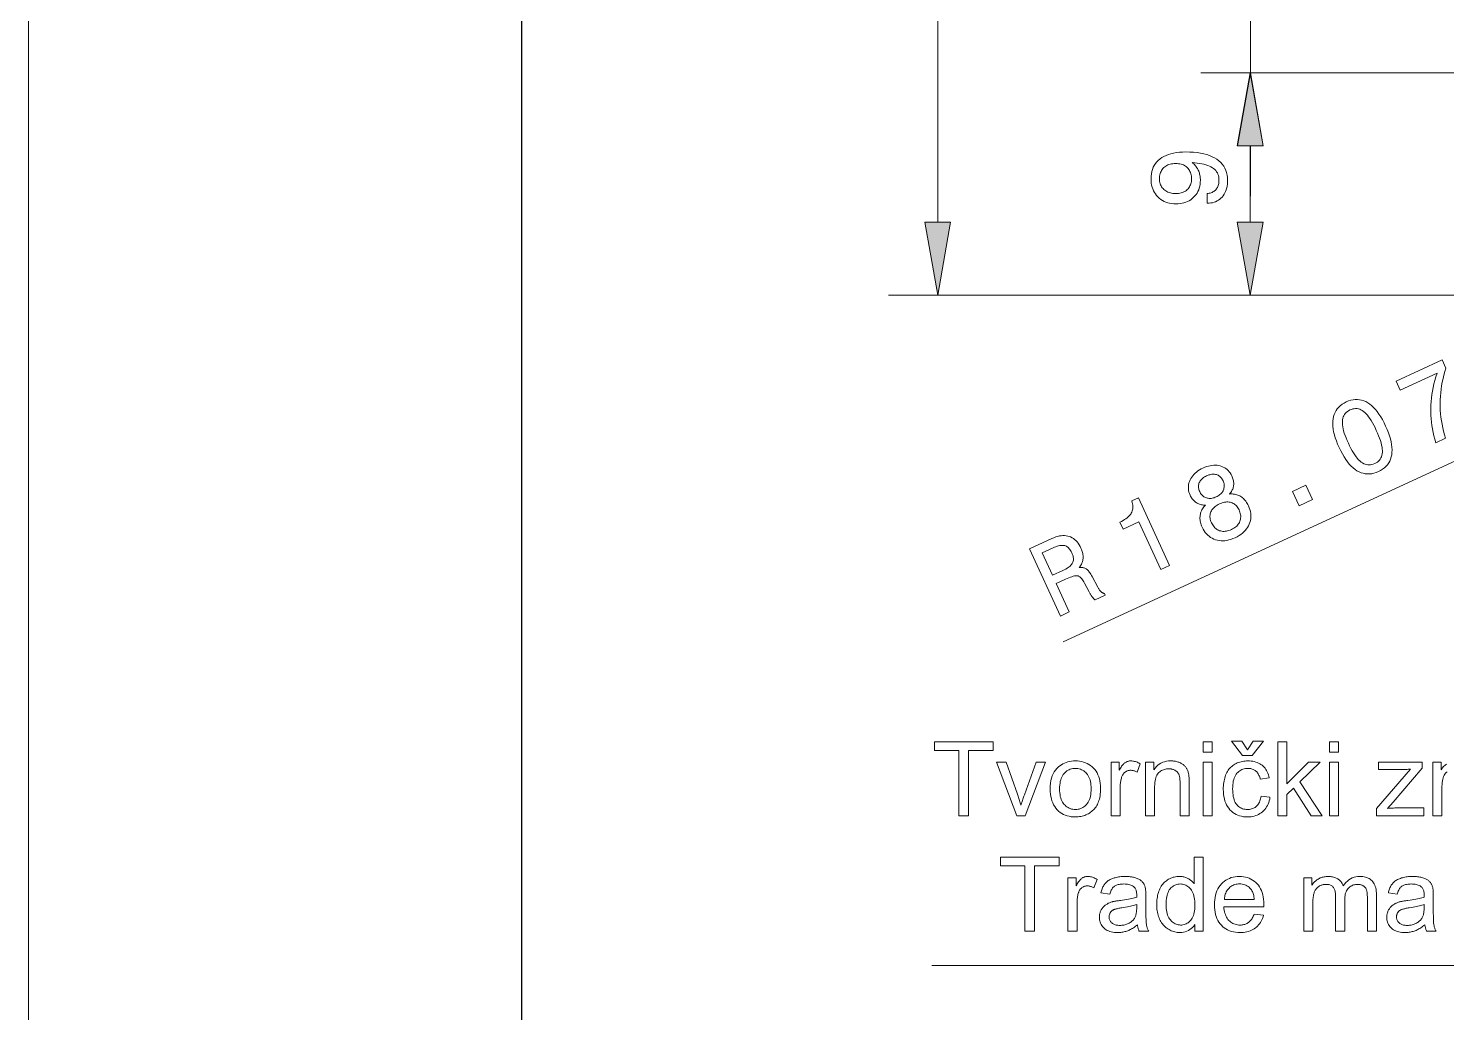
# Model space of a CAD drawing. Extents: x 0 to 297, y 0 to 420.
# Drawn here: x 0 to 57.5, y 151.8 to 191.7 of the extents above; entities that cross this region are included whole.
import ezdxf

# ---------------------------------------------------------------- set-up
doc = ezdxf.new("R2010")
doc.units = 0

msp = doc.modelspace()

# ---------------------------------------------------------------- linework, layer by layer
at = {"color": 7, "lineweight": 13}
for p, q in [((0, 0), (0, 420)), ((36.852, 183.839), (36.852, 378.43)), ((73.807, 189.885), (47.515, 189.885)), ((73.807, 189.885), (47.526, 189.885)), ((72.788, 181.072), (41.936, 166.833)), ((76.207, 180.885), (34.852, 180.885)), ((76.207, 180.885), (47.515, 180.885))]:
    msp.add_line(p, q, dxfattribs=at)
at = {"color": 7, "lineweight": 30}
msp.add_line((20, 5), (20, 415), dxfattribs=at)
at = {"color": 7, "lineweight": 13, "ltscale": 0.225}
msp.add_line((49.526, 189.885), (49.526, 198.885), dxfattribs=at)
at = {"color": 7, "lineweight": 13, "ltscale": 0.077279}
msp.add_line((49.515, 183.839), (49.515, 186.93), dxfattribs=at)
at = {"color": 7, "lineweight": 13, "ltscale": 0.051139}
msp.add_line((49.526, 184.885), (49.526, 186.93), dxfattribs=at)
at = {"color": 7, "lineweight": 13}
for points in [[(50.036, 186.93), (49.515, 189.885), (48.994, 186.93)], [(50.047, 186.93), (49.526, 189.885), (49.005, 186.93)], [(47.773, 184.604), (47.773, 185.001), (47.817, 185.004), (47.859, 185.01), (47.899, 185.019), (47.937, 185.03), (47.974, 185.044), (48.008, 185.061), (48.04, 185.08), (48.07, 185.102), (48.099, 185.126), (48.125, 185.154), (48.149, 185.183), (48.17, 185.215), (48.189, 185.248), (48.206, 185.284), (48.22, 185.322), (48.231, 185.361), (48.24, 185.403), (48.246, 185.447), (48.25, 185.493), (48.251, 185.54), (48.249, 185.605), (48.241, 185.666), (48.227, 185.724), (48.208, 185.779), (48.184, 185.831), (48.155, 185.88), (48.12, 185.926), (48.079, 185.968), (48.034, 186.008), (47.983, 186.044), (47.926, 186.078), (47.864, 186.109), (47.796, 186.136), (47.723, 186.161), (47.643, 186.183), (47.559, 186.202), (47.468, 186.218), (47.372, 186.231), (47.271, 186.242), (47.164, 186.249), (47.196, 186.223), (47.226, 186.196), (47.255, 186.168), (47.282, 186.139), (47.308, 186.109), (47.332, 186.077), (47.355, 186.045), (47.375, 186.011), (47.395, 185.977), (47.412, 185.941), (47.428, 185.904), (47.443, 185.867), (47.455, 185.828), (47.466, 185.789), (47.476, 185.749), (47.483, 185.708), (47.489, 185.667), (47.493, 185.624), (47.496, 185.581), (47.497, 185.536), (47.494, 185.453), (47.486, 185.372), (47.472, 185.295), (47.453, 185.221), (47.428, 185.15), (47.398, 185.083), (47.363, 185.019), (47.322, 184.957), (47.276, 184.9), (47.224, 184.845), (47.167, 184.794), (47.107, 184.749), (47.044, 184.709), (46.977, 184.675), (46.907, 184.646), (46.833, 184.622), (46.756, 184.603), (46.676, 184.59), (46.591, 184.582), (46.504, 184.579), (46.416, 184.582), (46.331, 184.59), (46.25, 184.604), (46.172, 184.624), (46.097, 184.65), (46.026, 184.68), (45.958, 184.717), (45.894, 184.759), (45.833, 184.807), (45.775, 184.861), (45.722, 184.919), (45.675, 184.98), (45.633, 185.045), (45.597, 185.114), (45.566, 185.186), (45.541, 185.261), (45.521, 185.34), (45.507, 185.422), (45.499, 185.508), (45.496, 185.597), (45.5, 185.7), (45.511, 185.798), (45.529, 185.89), (45.554, 185.978), (45.587, 186.061), (45.627, 186.139), (45.675, 186.212), (45.729, 186.28), (45.791, 186.343), (45.861, 186.402), (45.937, 186.455), (46.019, 186.502), (46.109, 186.544), (46.204, 186.58), (46.306, 186.611), (46.414, 186.636), (46.529, 186.656), (46.651, 186.67), (46.778, 186.678), (46.913, 186.681), (47.071, 186.678), (47.222, 186.669), (47.366, 186.654), (47.502, 186.633), (47.631, 186.607), (47.752, 186.574), (47.866, 186.535), (47.973, 186.491), (48.071, 186.44), (48.163, 186.384), (48.246, 186.322), (48.321, 186.255), (48.386, 186.183), (48.444, 186.105), (48.492, 186.023), (48.531, 185.936), (48.562, 185.844), (48.584, 185.746), (48.597, 185.644), (48.601, 185.536), (48.599, 185.453), (48.592, 185.373), (48.581, 185.296), (48.565, 185.223), (48.545, 185.154), (48.52, 185.087), (48.491, 185.025), (48.457, 184.966), (48.419, 184.91), (48.376, 184.857), (48.329, 184.809), (48.279, 184.766), (48.227, 184.728), (48.171, 184.696), (48.112, 184.668), (48.05, 184.645), (47.986, 184.627), (47.918, 184.615), (47.847, 184.607)], [(46.499, 184.997), (46.556, 184.998), (46.611, 185.003), (46.663, 185.011), (46.713, 185.022), (46.761, 185.037), (46.806, 185.055), (46.849, 185.076), (46.89, 185.1), (46.928, 185.127), (46.964, 185.158), (46.997, 185.191), (47.027, 185.227), (47.053, 185.264), (47.076, 185.304), (47.095, 185.345), (47.11, 185.389), (47.123, 185.435), (47.131, 185.483), (47.137, 185.533), (47.138, 185.585), (47.137, 185.643), (47.131, 185.698), (47.123, 185.75), (47.111, 185.8), (47.095, 185.848), (47.076, 185.893), (47.054, 185.935), (47.028, 185.975), (46.999, 186.013), (46.966, 186.048), (46.931, 186.079), (46.893, 186.108), (46.852, 186.133), (46.809, 186.155), (46.763, 186.173), (46.714, 186.188), (46.663, 186.2), (46.61, 186.208), (46.554, 186.213), (46.495, 186.215), (46.436, 186.213), (46.38, 186.208), (46.325, 186.2), (46.274, 186.188), (46.225, 186.173), (46.178, 186.155), (46.134, 186.133), (46.092, 186.108), (46.052, 186.079), (46.016, 186.048), (45.982, 186.013), (45.951, 185.976), (45.925, 185.937), (45.902, 185.895), (45.882, 185.851), (45.866, 185.805), (45.854, 185.757), (45.845, 185.706), (45.839, 185.653), (45.837, 185.597), (45.839, 185.544), (45.845, 185.494), (45.854, 185.445), (45.867, 185.398), (45.883, 185.354), (45.903, 185.311), (45.927, 185.271), (45.954, 185.232), (45.985, 185.196), (46.02, 185.162), (46.057, 185.131), (46.097, 185.102), (46.14, 185.078), (46.184, 185.056), (46.231, 185.038), (46.28, 185.023), (46.331, 185.011), (46.385, 185.003), (46.441, 184.998)], [(36.331, 183.839), (36.852, 180.885), (37.372, 183.839)], [(48.994, 183.839), (49.515, 180.885), (50.036, 183.839)], [(57.035, 174.903), (56.995, 175.043), (56.959, 175.182), (56.927, 175.321), (56.9, 175.46), (56.877, 175.599), (56.859, 175.738), (56.846, 175.877), (56.837, 176.015), (56.832, 176.154), (56.832, 176.292), (56.837, 176.431), (56.846, 176.571), (56.86, 176.711), (56.879, 176.853), (56.902, 176.996), (56.93, 177.139), (56.962, 177.284), (57, 177.429), (57.041, 177.576), (57.088, 177.723), (55.599, 177.036), (55.433, 177.394), (57.3, 178.255), (57.45, 177.93), (57.406, 177.786), (57.366, 177.642), (57.331, 177.499), (57.301, 177.356), (57.275, 177.213), (57.253, 177.07), (57.236, 176.927), (57.224, 176.785), (57.216, 176.643), (57.213, 176.501), (57.214, 176.36), (57.22, 176.218), (57.23, 176.077), (57.245, 175.935), (57.265, 175.794), (57.289, 175.652), (57.318, 175.511), (57.351, 175.369), (57.389, 175.228), (57.432, 175.086)], [(53.118, 174.707), (53.059, 174.843), (53.007, 174.975), (52.963, 175.102), (52.926, 175.225), (52.898, 175.343), (52.877, 175.457), (52.865, 175.567), (52.86, 175.673), (52.863, 175.774), (52.874, 175.87), (52.893, 175.962), (52.92, 176.049), (52.954, 176.13), (52.996, 176.206), (53.046, 176.278), (53.103, 176.343), (53.168, 176.404), (53.241, 176.46), (53.322, 176.51), (53.41, 176.555), (53.503, 176.594), (53.594, 176.623), (53.684, 176.642), (53.772, 176.653), (53.86, 176.654), (53.946, 176.646), (54.031, 176.629), (54.115, 176.603), (54.198, 176.567), (54.279, 176.522), (54.359, 176.468), (54.437, 176.405), (54.514, 176.333), (54.589, 176.252), (54.662, 176.162), (54.734, 176.063), (54.804, 175.955), (54.872, 175.838), (54.939, 175.712), (55.004, 175.577), (55.064, 175.441), (55.116, 175.308), (55.161, 175.181), (55.197, 175.058), (55.226, 174.94), (55.247, 174.826), (55.26, 174.717), (55.264, 174.612), (55.261, 174.512), (55.251, 174.416), (55.232, 174.326), (55.205, 174.24), (55.171, 174.159), (55.129, 174.084), (55.079, 174.013), (55.021, 173.948), (54.955, 173.887), (54.882, 173.832), (54.801, 173.781), (54.711, 173.736), (54.62, 173.698), (54.529, 173.669), (54.44, 173.649), (54.351, 173.639), (54.264, 173.638), (54.178, 173.646), (54.093, 173.663), (54.009, 173.689), (53.926, 173.725), (53.844, 173.769), (53.763, 173.823), (53.685, 173.886), (53.608, 173.957), (53.533, 174.038), (53.459, 174.127), (53.388, 174.225), (53.318, 174.332), (53.25, 174.448), (53.183, 174.573)], [(53.494, 174.88), (53.546, 174.771), (53.597, 174.67), (53.649, 174.575), (53.701, 174.488), (53.753, 174.409), (53.805, 174.336), (53.857, 174.271), (53.908, 174.213), (53.96, 174.163), (54.012, 174.12), (54.064, 174.084), (54.117, 174.054), (54.17, 174.031), (54.224, 174.015), (54.279, 174.005), (54.334, 174.002), (54.39, 174.006), (54.447, 174.016), (54.505, 174.034), (54.563, 174.057), (54.619, 174.086), (54.67, 174.119), (54.715, 174.156), (54.754, 174.196), (54.788, 174.239), (54.816, 174.287), (54.839, 174.338), (54.856, 174.393), (54.868, 174.452), (54.874, 174.514), (54.874, 174.581), (54.869, 174.652), (54.858, 174.729), (54.842, 174.81), (54.82, 174.897), (54.792, 174.988), (54.759, 175.084), (54.721, 175.186), (54.677, 175.292), (54.627, 175.403), (54.574, 175.514), (54.522, 175.616), (54.47, 175.712), (54.418, 175.8), (54.366, 175.88), (54.314, 175.953), (54.263, 176.018), (54.211, 176.076), (54.16, 176.127), (54.109, 176.17), (54.058, 176.206), (54.006, 176.235), (53.953, 176.258), (53.899, 176.274), (53.845, 176.283), (53.79, 176.286), (53.734, 176.282), (53.677, 176.271), (53.619, 176.254), (53.56, 176.23), (53.505, 176.201), (53.454, 176.168), (53.409, 176.132), (53.37, 176.091), (53.336, 176.047), (53.308, 175.999), (53.285, 175.948), (53.268, 175.892), (53.256, 175.833), (53.25, 175.77), (53.25, 175.702), (53.254, 175.63), (53.265, 175.553), (53.281, 175.472), (53.302, 175.385), (53.33, 175.294), (53.362, 175.197), (53.401, 175.096), (53.444, 174.991)], [(47.705, 172.376), (47.662, 172.377), (47.62, 172.379), (47.58, 172.384), (47.54, 172.391), (47.502, 172.4), (47.466, 172.411), (47.43, 172.424), (47.396, 172.439), (47.363, 172.456), (47.331, 172.475), (47.301, 172.496), (47.272, 172.519), (47.244, 172.545), (47.217, 172.572), (47.191, 172.602), (47.167, 172.634), (47.143, 172.667), (47.121, 172.703), (47.1, 172.742), (47.081, 172.782), (47.055, 172.844), (47.035, 172.906), (47.02, 172.968), (47.012, 173.03), (47.009, 173.092), (47.012, 173.153), (47.02, 173.215), (47.035, 173.276), (47.055, 173.337), (47.081, 173.397), (47.112, 173.457), (47.148, 173.514), (47.189, 173.568), (47.234, 173.619), (47.284, 173.668), (47.338, 173.715), (47.397, 173.759), (47.461, 173.8), (47.529, 173.839), (47.603, 173.875), (47.678, 173.907), (47.752, 173.934), (47.825, 173.956), (47.897, 173.973), (47.967, 173.984), (48.037, 173.99), (48.106, 173.991), (48.173, 173.987), (48.239, 173.977), (48.304, 173.962), (48.367, 173.942), (48.426, 173.918), (48.482, 173.889), (48.534, 173.856), (48.582, 173.818), (48.627, 173.776), (48.668, 173.729), (48.706, 173.678), (48.74, 173.622), (48.771, 173.562), (48.789, 173.521), (48.805, 173.48), (48.818, 173.439), (48.829, 173.399), (48.837, 173.36), (48.844, 173.321), (48.847, 173.283), (48.849, 173.245), (48.848, 173.208), (48.845, 173.171), (48.839, 173.135), (48.831, 173.099), (48.82, 173.063), (48.807, 173.028), (48.791, 172.993), (48.773, 172.959), (48.753, 172.925), (48.73, 172.891), (48.705, 172.857), (48.677, 172.824), (48.729, 172.827), (48.779, 172.826), (48.829, 172.823), (48.876, 172.817), (48.923, 172.808), (48.968, 172.797), (49.011, 172.782), (49.054, 172.765), (49.095, 172.745), (49.134, 172.722), (49.172, 172.696), (49.209, 172.668), (49.244, 172.637), (49.277, 172.604), (49.309, 172.568), (49.339, 172.529), (49.368, 172.487), (49.395, 172.443), (49.421, 172.397), (49.445, 172.348), (49.478, 172.27), (49.504, 172.192), (49.524, 172.116), (49.538, 172.04), (49.544, 171.966), (49.545, 171.892), (49.538, 171.819), (49.526, 171.747), (49.506, 171.675), (49.48, 171.605), (49.448, 171.536), (49.411, 171.47), (49.367, 171.408), (49.318, 171.348), (49.263, 171.292), (49.203, 171.239), (49.137, 171.188), (49.065, 171.141), (48.987, 171.097), (48.904, 171.055), (48.818, 171.019), (48.734, 170.988), (48.652, 170.964), (48.571, 170.947), (48.491, 170.935), (48.412, 170.93), (48.335, 170.932), (48.26, 170.939), (48.185, 170.953), (48.113, 170.973), (48.042, 171), (47.976, 171.031), (47.913, 171.068), (47.853, 171.111), (47.797, 171.159), (47.745, 171.213), (47.696, 171.272), (47.651, 171.337), (47.609, 171.407), (47.571, 171.483), (47.549, 171.533), (47.53, 171.583), (47.515, 171.632), (47.502, 171.681), (47.492, 171.729), (47.485, 171.777), (47.481, 171.824), (47.481, 171.87), (47.483, 171.917), (47.488, 171.962), (47.496, 172.007), (47.507, 172.051), (47.522, 172.095), (47.539, 172.137), (47.559, 172.179), (47.582, 172.22), (47.608, 172.26), (47.637, 172.299), (47.67, 172.338)], [(47.468, 172.924), (47.487, 172.886), (47.508, 172.851), (47.531, 172.819), (47.555, 172.789), (47.582, 172.762), (47.61, 172.738), (47.64, 172.717), (47.672, 172.698), (47.706, 172.682), (47.742, 172.669), (47.779, 172.659), (47.817, 172.652), (47.855, 172.648), (47.894, 172.647), (47.934, 172.65), (47.974, 172.655), (48.015, 172.664), (48.056, 172.676), (48.098, 172.691), (48.141, 172.709), (48.182, 172.73), (48.221, 172.752), (48.258, 172.776), (48.291, 172.802), (48.321, 172.829), (48.349, 172.857), (48.374, 172.887), (48.396, 172.919), (48.415, 172.952), (48.431, 172.987), (48.445, 173.023), (48.454, 173.059), (48.461, 173.096), (48.464, 173.133), (48.465, 173.17), (48.461, 173.207), (48.455, 173.245), (48.445, 173.283), (48.432, 173.322), (48.416, 173.361), (48.397, 173.398), (48.376, 173.433), (48.354, 173.465), (48.329, 173.494), (48.304, 173.521), (48.276, 173.544), (48.246, 173.565), (48.215, 173.583), (48.182, 173.598), (48.147, 173.61), (48.111, 173.619), (48.075, 173.625), (48.037, 173.628), (47.998, 173.628), (47.958, 173.624), (47.918, 173.618), (47.877, 173.608), (47.834, 173.596), (47.791, 173.58), (47.747, 173.561), (47.705, 173.54), (47.665, 173.518), (47.628, 173.494), (47.595, 173.469), (47.564, 173.442), (47.536, 173.414), (47.511, 173.385), (47.488, 173.354), (47.469, 173.322), (47.453, 173.289), (47.439, 173.255), (47.429, 173.22), (47.423, 173.185), (47.419, 173.149), (47.419, 173.113), (47.422, 173.076), (47.429, 173.038), (47.439, 173.001), (47.452, 172.962)], [(51.502, 172.349), (51.232, 172.933), (51.774, 173.183), (52.043, 172.599)], [(45.895, 169.762), (45.001, 171.699), (44.365, 171.406), (44.237, 171.683), (44.304, 171.717), (44.367, 171.752), (44.425, 171.787), (44.478, 171.823), (44.526, 171.859), (44.57, 171.897), (44.609, 171.935), (44.644, 171.973), (44.673, 172.013), (44.698, 172.053), (44.719, 172.094), (44.735, 172.137), (44.748, 172.182), (44.756, 172.228), (44.76, 172.277), (44.76, 172.327), (44.756, 172.379), (44.748, 172.432), (44.736, 172.487), (44.72, 172.544), (44.986, 172.667), (46.251, 169.926)], [(47.945, 171.664), (47.969, 171.616), (47.995, 171.572), (48.023, 171.531), (48.053, 171.493), (48.085, 171.459), (48.119, 171.428), (48.156, 171.401), (48.194, 171.377), (48.234, 171.357), (48.277, 171.34), (48.32, 171.327), (48.365, 171.318), (48.41, 171.313), (48.457, 171.311), (48.504, 171.314), (48.552, 171.32), (48.601, 171.33), (48.65, 171.345), (48.701, 171.363), (48.752, 171.385), (48.802, 171.41), (48.849, 171.436), (48.892, 171.465), (48.932, 171.496), (48.968, 171.528), (49.001, 171.562), (49.03, 171.599), (49.055, 171.637), (49.077, 171.677), (49.096, 171.719), (49.111, 171.762), (49.121, 171.805), (49.128, 171.85), (49.131, 171.895), (49.13, 171.941), (49.125, 171.988), (49.116, 172.035), (49.102, 172.083), (49.085, 172.132), (49.064, 172.181), (49.042, 172.226), (49.018, 172.267), (48.991, 172.305), (48.962, 172.34), (48.931, 172.371), (48.899, 172.4), (48.864, 172.424), (48.826, 172.446), (48.787, 172.464), (48.746, 172.479), (48.703, 172.49), (48.659, 172.498), (48.614, 172.502), (48.569, 172.502), (48.522, 172.498), (48.474, 172.491), (48.425, 172.48), (48.375, 172.465), (48.324, 172.446), (48.272, 172.424), (48.222, 172.399), (48.175, 172.373), (48.132, 172.344), (48.092, 172.314), (48.055, 172.283), (48.022, 172.25), (47.993, 172.215), (47.967, 172.178), (47.944, 172.14), (47.925, 172.1), (47.909, 172.059), (47.898, 172.017), (47.89, 171.975), (47.886, 171.932), (47.886, 171.889), (47.89, 171.845), (47.898, 171.801), (47.91, 171.756), (47.925, 171.71)], [(41.823, 167.882), (40.567, 170.602), (41.477, 171.022), (41.556, 171.056), (41.633, 171.085), (41.709, 171.108), (41.782, 171.125), (41.854, 171.136), (41.923, 171.142), (41.99, 171.141), (42.056, 171.136), (42.119, 171.124), (42.181, 171.107), (42.24, 171.084), (42.296, 171.055), (42.35, 171.021), (42.402, 170.981), (42.451, 170.936), (42.497, 170.885), (42.541, 170.829), (42.582, 170.767), (42.621, 170.7), (42.658, 170.627), (42.677, 170.582), (42.694, 170.538), (42.708, 170.495), (42.721, 170.452), (42.73, 170.41), (42.737, 170.368), (42.742, 170.326), (42.744, 170.286), (42.744, 170.245), (42.742, 170.206), (42.736, 170.167), (42.729, 170.128), (42.719, 170.09), (42.707, 170.053), (42.692, 170.017), (42.675, 169.981), (42.655, 169.946), (42.633, 169.911), (42.609, 169.877), (42.582, 169.844), (42.616, 169.848), (42.648, 169.85), (42.679, 169.85), (42.709, 169.848), (42.738, 169.844), (42.765, 169.838), (42.792, 169.831), (42.817, 169.821), (42.841, 169.81), (42.864, 169.797), (42.887, 169.781), (42.91, 169.762), (42.933, 169.739), (42.957, 169.713), (42.981, 169.683), (43.006, 169.649), (43.031, 169.613), (43.057, 169.573), (43.083, 169.529), (43.109, 169.482), (43.342, 169.053), (43.357, 169.026), (43.372, 169), (43.386, 168.977), (43.4, 168.955), (43.413, 168.935), (43.427, 168.916), (43.439, 168.899), (43.452, 168.884), (43.464, 168.871), (43.476, 168.859), (43.487, 168.848), (43.499, 168.839), (43.512, 168.83), (43.524, 168.823), (43.537, 168.816), (43.551, 168.81), (43.564, 168.805), (43.578, 168.801), (43.592, 168.798), (43.607, 168.796), (43.641, 168.722), (43.23, 168.532), (43.22, 168.539), (43.21, 168.546), (43.2, 168.555), (43.19, 168.565), (43.18, 168.575), (43.169, 168.587), (43.158, 168.6), (43.147, 168.613), (43.136, 168.628), (43.125, 168.643), (43.113, 168.66), (43.101, 168.678), (43.088, 168.697), (43.075, 168.718), (43.062, 168.74), (43.048, 168.763), (43.034, 168.787), (43.019, 168.813), (43.004, 168.84), (42.988, 168.868), (42.807, 169.212), (42.779, 169.261), (42.752, 169.307), (42.724, 169.347), (42.697, 169.384), (42.67, 169.415), (42.644, 169.443), (42.617, 169.466), (42.59, 169.484), (42.564, 169.498), (42.538, 169.508), (42.509, 169.513), (42.475, 169.514), (42.437, 169.511), (42.394, 169.504), (42.345, 169.492), (42.292, 169.476), (42.234, 169.456), (42.171, 169.432), (42.103, 169.404), (42.03, 169.371), (41.656, 169.199), (42.186, 168.05)], [(41.529, 170.642), (41.085, 170.437), (41.503, 169.532), (41.922, 169.725), (41.983, 169.755), (42.04, 169.785), (42.092, 169.815), (42.139, 169.846), (42.181, 169.877), (42.218, 169.908), (42.251, 169.94), (42.279, 169.972), (42.301, 170.004), (42.319, 170.036), (42.333, 170.07), (42.343, 170.105), (42.349, 170.142), (42.351, 170.18), (42.349, 170.22), (42.344, 170.262), (42.335, 170.305), (42.322, 170.35), (42.305, 170.397), (42.284, 170.445), (42.261, 170.491), (42.237, 170.534), (42.212, 170.572), (42.185, 170.607), (42.157, 170.638), (42.128, 170.665), (42.098, 170.687), (42.067, 170.707), (42.034, 170.722), (42, 170.733), (41.964, 170.741), (41.926, 170.744), (41.885, 170.745), (41.842, 170.741), (41.796, 170.734), (41.748, 170.723), (41.697, 170.708), (41.643, 170.69), (41.587, 170.668)], [(37.705, 159.791), (37.705, 162.437), (36.716, 162.437), (36.716, 162.791), (39.094, 162.791), (39.094, 162.437), (38.102, 162.437), (38.102, 159.791)], [(47.609, 162.367), (47.609, 162.791), (47.977, 162.791), (47.977, 162.367)], [(49.41, 162.459), (49.635, 162.807), (50.052, 162.807), (49.592, 162.234), (49.199, 162.234), (48.757, 162.807), (49.179, 162.807)], [(50.636, 159.791), (50.636, 162.791), (51.004, 162.791), (51.004, 161.08), (51.876, 161.964), (52.353, 161.964), (51.522, 161.158), (52.436, 159.791), (51.982, 159.791), (51.264, 160.902), (51.004, 160.652), (51.004, 159.791)], [(52.731, 162.367), (52.731, 162.791), (53.099, 162.791), (53.099, 162.367)], [(40.058, 159.791), (39.231, 161.964), (39.62, 161.964), (40.087, 160.663), (40.102, 160.62), (40.116, 160.578), (40.131, 160.535), (40.145, 160.491), (40.159, 160.448), (40.173, 160.404), (40.186, 160.36), (40.2, 160.315), (40.213, 160.27), (40.226, 160.225), (40.236, 160.26), (40.247, 160.296), (40.259, 160.334), (40.271, 160.373), (40.284, 160.414), (40.299, 160.456), (40.313, 160.499), (40.329, 160.544), (40.346, 160.59), (40.363, 160.638), (40.846, 161.964), (41.224, 161.964), (40.402, 159.791)], [(41.413, 160.877), (41.416, 160.995), (41.426, 161.106), (41.443, 161.212), (41.466, 161.31), (41.496, 161.403), (41.533, 161.489), (41.577, 161.569), (41.627, 161.643), (41.684, 161.711), (41.748, 161.772), (41.805, 161.818), (41.865, 161.859), (41.927, 161.895), (41.992, 161.926), (42.059, 161.953), (42.129, 161.975), (42.201, 161.992), (42.275, 162.004), (42.352, 162.011), (42.432, 162.013), (42.52, 162.01), (42.604, 162.001), (42.686, 161.987), (42.764, 161.966), (42.839, 161.94), (42.911, 161.908), (42.979, 161.869), (43.044, 161.825), (43.106, 161.775), (43.164, 161.72), (43.218, 161.659), (43.267, 161.593), (43.309, 161.523), (43.346, 161.449), (43.378, 161.37), (43.403, 161.287), (43.423, 161.199), (43.437, 161.106), (43.446, 161.009), (43.449, 160.908), (43.447, 160.826), (43.444, 160.748), (43.437, 160.673), (43.429, 160.601), (43.417, 160.533), (43.403, 160.469), (43.387, 160.409), (43.368, 160.352), (43.347, 160.298), (43.323, 160.248), (43.297, 160.201), (43.268, 160.156), (43.237, 160.114), (43.204, 160.073), (43.168, 160.035), (43.131, 159.998), (43.091, 159.964), (43.048, 159.932), (43.004, 159.902), (42.957, 159.875), (42.908, 159.849), (42.859, 159.827), (42.808, 159.807), (42.757, 159.79), (42.705, 159.775), (42.652, 159.763), (42.598, 159.754), (42.544, 159.747), (42.488, 159.743), (42.432, 159.742), (42.342, 159.745), (42.256, 159.753), (42.174, 159.768), (42.095, 159.789), (42.019, 159.815), (41.947, 159.847), (41.879, 159.885), (41.813, 159.929), (41.752, 159.979), (41.694, 160.034), (41.64, 160.095), (41.593, 160.162), (41.55, 160.233), (41.514, 160.31), (41.483, 160.391), (41.458, 160.478), (41.438, 160.57), (41.424, 160.668), (41.415, 160.77)], [(41.791, 160.877), (41.793, 160.796), (41.798, 160.719), (41.808, 160.646), (41.82, 160.577), (41.837, 160.512), (41.857, 160.452), (41.88, 160.396), (41.908, 160.344), (41.939, 160.296), (41.973, 160.252), (42.011, 160.213), (42.05, 160.178), (42.091, 160.146), (42.134, 160.119), (42.179, 160.097), (42.226, 160.078), (42.274, 160.063), (42.325, 160.053), (42.377, 160.047), (42.432, 160.045), (42.486, 160.047), (42.538, 160.053), (42.588, 160.063), (42.636, 160.078), (42.683, 160.097), (42.728, 160.12), (42.77, 160.147), (42.811, 160.178), (42.851, 160.214), (42.888, 160.253), (42.923, 160.297), (42.954, 160.346), (42.981, 160.398), (43.005, 160.455), (43.025, 160.517), (43.041, 160.583), (43.054, 160.653), (43.063, 160.727), (43.068, 160.806), (43.07, 160.89), (43.068, 160.968), (43.063, 161.043), (43.054, 161.114), (43.041, 161.181), (43.024, 161.244), (43.004, 161.303), (42.98, 161.358), (42.953, 161.41), (42.922, 161.457), (42.887, 161.501), (42.849, 161.54), (42.81, 161.575), (42.769, 161.607), (42.726, 161.634), (42.682, 161.656), (42.635, 161.675), (42.587, 161.69), (42.537, 161.7), (42.485, 161.706), (42.432, 161.708), (42.377, 161.706), (42.325, 161.7), (42.274, 161.69), (42.226, 161.675), (42.179, 161.657), (42.134, 161.634), (42.091, 161.607), (42.05, 161.576), (42.011, 161.541), (41.973, 161.502), (41.939, 161.458), (41.908, 161.411), (41.88, 161.359), (41.857, 161.303), (41.837, 161.242), (41.82, 161.178), (41.808, 161.109), (41.798, 161.036), (41.793, 160.959)], [(43.876, 159.791), (43.876, 161.964), (44.208, 161.964), (44.208, 161.635), (44.233, 161.679), (44.258, 161.721), (44.282, 161.759), (44.306, 161.794), (44.33, 161.827), (44.353, 161.855), (44.376, 161.881), (44.398, 161.904), (44.421, 161.923), (44.442, 161.94), (44.464, 161.954), (44.486, 161.966), (44.509, 161.977), (44.532, 161.987), (44.555, 161.995), (44.579, 162.001), (44.603, 162.007), (44.628, 162.01), (44.653, 162.012), (44.679, 162.013), (44.716, 162.012), (44.753, 162.008), (44.791, 162.003), (44.829, 161.994), (44.866, 161.984), (44.904, 161.971), (44.942, 161.955), (44.98, 161.937), (45.019, 161.917), (45.057, 161.895), (44.93, 161.553), (44.903, 161.568), (44.876, 161.582), (44.849, 161.594), (44.822, 161.604), (44.795, 161.613), (44.768, 161.62), (44.741, 161.625), (44.714, 161.629), (44.687, 161.632), (44.66, 161.633), (44.636, 161.632), (44.613, 161.63), (44.59, 161.626), (44.568, 161.621), (44.546, 161.614), (44.524, 161.606), (44.503, 161.597), (44.483, 161.586), (44.463, 161.574), (44.443, 161.56), (44.425, 161.545), (44.407, 161.529), (44.391, 161.511), (44.375, 161.493), (44.361, 161.473), (44.348, 161.453), (44.336, 161.431), (44.325, 161.408), (44.315, 161.384), (44.306, 161.358), (44.294, 161.319), (44.284, 161.278), (44.275, 161.237), (44.267, 161.195), (44.26, 161.153), (44.255, 161.109), (44.25, 161.065), (44.247, 161.02), (44.245, 160.975), (44.245, 160.929), (44.245, 159.791)], [(45.276, 159.791), (45.276, 161.964), (45.608, 161.964), (45.608, 161.655), (45.658, 161.723), (45.712, 161.784), (45.77, 161.838), (45.833, 161.884), (45.9, 161.924), (45.972, 161.956), (46.047, 161.981), (46.127, 161.999), (46.211, 162.01), (46.299, 162.013), (46.338, 162.013), (46.377, 162.01), (46.414, 162.007), (46.451, 162.002), (46.488, 161.996), (46.524, 161.988), (46.559, 161.979), (46.593, 161.968), (46.627, 161.956), (46.661, 161.943), (46.693, 161.928), (46.723, 161.913), (46.752, 161.896), (46.779, 161.879), (46.805, 161.861), (46.828, 161.842), (46.851, 161.822), (46.871, 161.802), (46.89, 161.78), (46.907, 161.757), (46.923, 161.734), (46.938, 161.71), (46.952, 161.685), (46.965, 161.659), (46.977, 161.632), (46.988, 161.604), (46.998, 161.576), (47.007, 161.547), (47.015, 161.516), (47.022, 161.485), (47.026, 161.463), (47.029, 161.438), (47.032, 161.41), (47.035, 161.379), (47.037, 161.345), (47.039, 161.307), (47.04, 161.267), (47.041, 161.223), (47.042, 161.177), (47.042, 161.127), (47.042, 159.791), (46.674, 159.791), (46.674, 161.113), (46.673, 161.157), (46.672, 161.198), (46.67, 161.238), (46.667, 161.275), (46.663, 161.31), (46.658, 161.342), (46.653, 161.372), (46.646, 161.4), (46.639, 161.426), (46.631, 161.449), (46.622, 161.471), (46.611, 161.492), (46.599, 161.512), (46.586, 161.531), (46.571, 161.55), (46.555, 161.567), (46.538, 161.584), (46.52, 161.599), (46.5, 161.614), (46.478, 161.627), (46.456, 161.64), (46.433, 161.651), (46.409, 161.661), (46.385, 161.67), (46.359, 161.677), (46.333, 161.683), (46.307, 161.688), (46.279, 161.691), (46.251, 161.693), (46.222, 161.694), (46.175, 161.693), (46.13, 161.688), (46.086, 161.681), (46.044, 161.67), (46.002, 161.657), (45.962, 161.64), (45.924, 161.621), (45.886, 161.598), (45.85, 161.573), (45.815, 161.545), (45.783, 161.512), (45.754, 161.474), (45.728, 161.431), (45.706, 161.382), (45.687, 161.328), (45.672, 161.269), (45.66, 161.204), (45.651, 161.134), (45.646, 161.059), (45.644, 160.978), (45.644, 159.791)], [(47.609, 159.791), (47.609, 161.964), (47.977, 161.964), (47.977, 159.791)], [(49.956, 160.587), (50.318, 160.54), (50.305, 160.467), (50.287, 160.397), (50.266, 160.33), (50.241, 160.266), (50.213, 160.206), (50.181, 160.149), (50.145, 160.095), (50.105, 160.045), (50.062, 159.998), (50.015, 159.954), (49.965, 159.913), (49.912, 159.877), (49.858, 159.846), (49.801, 159.818), (49.742, 159.795), (49.681, 159.776), (49.618, 159.761), (49.552, 159.75), (49.484, 159.744), (49.414, 159.742), (49.326, 159.745), (49.242, 159.753), (49.162, 159.768), (49.085, 159.788), (49.012, 159.815), (48.942, 159.847), (48.875, 159.885), (48.812, 159.928), (48.753, 159.978), (48.697, 160.033), (48.645, 160.094), (48.599, 160.16), (48.558, 160.231), (48.523, 160.307), (48.493, 160.388), (48.469, 160.474), (48.45, 160.565), (48.436, 160.662), (48.428, 160.763), (48.426, 160.869), (48.427, 160.939), (48.43, 161.007), (48.436, 161.073), (48.444, 161.137), (48.455, 161.199), (48.468, 161.26), (48.483, 161.319), (48.5, 161.376), (48.52, 161.432), (48.542, 161.485), (48.567, 161.537), (48.594, 161.586), (48.623, 161.632), (48.655, 161.675), (48.689, 161.716), (48.726, 161.755), (48.765, 161.79), (48.807, 161.823), (48.851, 161.854), (48.897, 161.881), (48.945, 161.906), (48.994, 161.929), (49.044, 161.949), (49.095, 161.966), (49.146, 161.98), (49.198, 161.992), (49.252, 162.001), (49.306, 162.008), (49.36, 162.012), (49.416, 162.013), (49.485, 162.011), (49.552, 162.006), (49.617, 161.997), (49.679, 161.985), (49.738, 161.968), (49.794, 161.949), (49.848, 161.925), (49.9, 161.899), (49.949, 161.868), (49.995, 161.834), (50.039, 161.797), (50.079, 161.757), (50.116, 161.713), (50.149, 161.667), (50.18, 161.618), (50.207, 161.565), (50.231, 161.51), (50.252, 161.451), (50.269, 161.39), (50.284, 161.326), (49.926, 161.27), (49.915, 161.313), (49.902, 161.354), (49.888, 161.392), (49.872, 161.428), (49.855, 161.462), (49.836, 161.494), (49.815, 161.524), (49.793, 161.551), (49.77, 161.577), (49.744, 161.6), (49.718, 161.621), (49.69, 161.64), (49.662, 161.656), (49.632, 161.671), (49.601, 161.683), (49.569, 161.693), (49.536, 161.7), (49.502, 161.706), (49.467, 161.709), (49.43, 161.71), (49.376, 161.708), (49.323, 161.702), (49.273, 161.692), (49.224, 161.678), (49.178, 161.66), (49.134, 161.639), (49.092, 161.613), (49.052, 161.583), (49.014, 161.549), (48.978, 161.511), (48.945, 161.469), (48.915, 161.422), (48.889, 161.37), (48.867, 161.314), (48.848, 161.253), (48.832, 161.188), (48.82, 161.118), (48.811, 161.043), (48.806, 160.964), (48.804, 160.88), (48.806, 160.794), (48.811, 160.714), (48.819, 160.638), (48.831, 160.568), (48.846, 160.501), (48.865, 160.44), (48.886, 160.384), (48.911, 160.332), (48.94, 160.285), (48.972, 160.243), (49.006, 160.205), (49.043, 160.172), (49.082, 160.142), (49.123, 160.116), (49.165, 160.094), (49.21, 160.076), (49.257, 160.062), (49.306, 160.053), (49.357, 160.047), (49.41, 160.045), (49.452, 160.046), (49.494, 160.05), (49.534, 160.057), (49.572, 160.066), (49.609, 160.078), (49.644, 160.092), (49.678, 160.11), (49.711, 160.13), (49.742, 160.152), (49.772, 160.178), (49.8, 160.206), (49.826, 160.237), (49.85, 160.27), (49.871, 160.307), (49.891, 160.346), (49.908, 160.389), (49.923, 160.434), (49.936, 160.482), (49.947, 160.533)], [(52.731, 159.791), (52.731, 161.964), (53.099, 161.964), (53.099, 159.791)], [(54.63, 159.791), (54.63, 160.09), (56.014, 161.678), (55.967, 161.675), (55.922, 161.673), (55.877, 161.671), (55.834, 161.67), (55.792, 161.668), (55.751, 161.667), (55.711, 161.666), (55.672, 161.666), (55.635, 161.665), (55.598, 161.665), (54.712, 161.665), (54.712, 161.964), (56.488, 161.964), (56.488, 161.721), (55.312, 160.341), (55.084, 160.09), (55.134, 160.093), (55.182, 160.096), (55.23, 160.099), (55.278, 160.101), (55.324, 160.103), (55.371, 160.105), (55.416, 160.106), (55.461, 160.107), (55.505, 160.108), (55.549, 160.108), (56.554, 160.108), (56.554, 159.791)], [(40.383, 155.109), (40.383, 157.755), (39.395, 157.755), (39.395, 158.109), (41.773, 158.109), (41.773, 157.755), (40.78, 157.755), (40.78, 155.109)], [(47.269, 155.109), (47.269, 155.383), (47.226, 155.322), (47.179, 155.267), (47.128, 155.218), (47.073, 155.176), (47.014, 155.14), (46.951, 155.111), (46.885, 155.089), (46.814, 155.073), (46.74, 155.063), (46.662, 155.06), (46.61, 155.061), (46.559, 155.065), (46.509, 155.073), (46.46, 155.083), (46.412, 155.095), (46.365, 155.111), (46.318, 155.13), (46.273, 155.151), (46.228, 155.176), (46.184, 155.203), (46.141, 155.233), (46.1, 155.265), (46.062, 155.299), (46.025, 155.336), (45.99, 155.375), (45.958, 155.416), (45.927, 155.459), (45.898, 155.505), (45.871, 155.553), (45.846, 155.603), (45.823, 155.655), (45.803, 155.709), (45.785, 155.764), (45.769, 155.821), (45.756, 155.879), (45.745, 155.939), (45.737, 156), (45.731, 156.063), (45.728, 156.127), (45.726, 156.193), (45.727, 156.258), (45.731, 156.321), (45.736, 156.383), (45.744, 156.444), (45.753, 156.504), (45.765, 156.562), (45.779, 156.619), (45.796, 156.675), (45.814, 156.73), (45.835, 156.784), (45.858, 156.835), (45.883, 156.885), (45.91, 156.932), (45.939, 156.976), (45.97, 157.018), (46.004, 157.057), (46.04, 157.094), (46.078, 157.128), (46.118, 157.16), (46.16, 157.19), (46.204, 157.217), (46.249, 157.241), (46.295, 157.262), (46.342, 157.28), (46.39, 157.296), (46.439, 157.309), (46.489, 157.318), (46.54, 157.325), (46.592, 157.33), (46.645, 157.331), (46.684, 157.33), (46.722, 157.328), (46.759, 157.324), (46.795, 157.318), (46.831, 157.31), (46.865, 157.301), (46.899, 157.29), (46.932, 157.278), (46.964, 157.264), (46.995, 157.248), (47.025, 157.231), (47.054, 157.213), (47.082, 157.194), (47.109, 157.174), (47.134, 157.153), (47.159, 157.131), (47.182, 157.108), (47.204, 157.084), (47.225, 157.058), (47.245, 157.032), (47.245, 158.109), (47.611, 158.109), (47.611, 155.109)], [(42.129, 155.109), (42.129, 157.282), (42.46, 157.282), (42.46, 156.953), (42.485, 156.997), (42.51, 157.039), (42.535, 157.077), (42.559, 157.112), (42.582, 157.144), (42.606, 157.173), (42.628, 157.199), (42.651, 157.222), (42.673, 157.241), (42.695, 157.257), (42.716, 157.271), (42.738, 157.284), (42.761, 157.295), (42.784, 157.305), (42.807, 157.313), (42.831, 157.319), (42.856, 157.324), (42.88, 157.328), (42.905, 157.33), (42.931, 157.331), (42.968, 157.33), (43.006, 157.326), (43.043, 157.32), (43.081, 157.312), (43.119, 157.301), (43.157, 157.288), (43.195, 157.273), (43.233, 157.255), (43.271, 157.235), (43.31, 157.212), (43.183, 156.871), (43.156, 156.886), (43.129, 156.899), (43.102, 156.911), (43.075, 156.922), (43.048, 156.931), (43.021, 156.938), (42.994, 156.943), (42.967, 156.947), (42.94, 156.95), (42.913, 156.95), (42.889, 156.95), (42.865, 156.948), (42.842, 156.944), (42.82, 156.939), (42.798, 156.932), (42.777, 156.924), (42.756, 156.915), (42.735, 156.904), (42.715, 156.892), (42.696, 156.878), (42.677, 156.863), (42.659, 156.847), (42.643, 156.829), (42.628, 156.811), (42.613, 156.791), (42.6, 156.77), (42.588, 156.749), (42.577, 156.726), (42.567, 156.701), (42.559, 156.676), (42.547, 156.637), (42.536, 156.596), (42.527, 156.555), (42.519, 156.513), (42.512, 156.471), (42.507, 156.427), (42.503, 156.383), (42.5, 156.338), (42.498, 156.293), (42.497, 156.247), (42.497, 155.109)], [(44.947, 155.377), (44.906, 155.343), (44.865, 155.311), (44.825, 155.282), (44.785, 155.254), (44.746, 155.228), (44.707, 155.205), (44.668, 155.183), (44.629, 155.164), (44.591, 155.147), (44.553, 155.131), (44.515, 155.118), (44.476, 155.105), (44.437, 155.095), (44.397, 155.085), (44.357, 155.078), (44.316, 155.071), (44.274, 155.066), (44.232, 155.062), (44.19, 155.06), (44.147, 155.06), (44.077, 155.061), (44.01, 155.067), (43.947, 155.075), (43.887, 155.088), (43.83, 155.103), (43.776, 155.123), (43.726, 155.145), (43.68, 155.172), (43.636, 155.201), (43.596, 155.235), (43.56, 155.271), (43.527, 155.308), (43.498, 155.348), (43.473, 155.39), (43.452, 155.434), (43.434, 155.48), (43.421, 155.527), (43.411, 155.577), (43.406, 155.628), (43.404, 155.682), (43.404, 155.713), (43.407, 155.744), (43.41, 155.775), (43.415, 155.805), (43.422, 155.834), (43.43, 155.863), (43.439, 155.892), (43.45, 155.919), (43.463, 155.947), (43.476, 155.973), (43.491, 155.999), (43.507, 156.024), (43.524, 156.048), (43.542, 156.071), (43.56, 156.092), (43.58, 156.113), (43.6, 156.133), (43.621, 156.151), (43.644, 156.169), (43.667, 156.185), (43.69, 156.201), (43.715, 156.215), (43.74, 156.23), (43.766, 156.243), (43.792, 156.255), (43.819, 156.267), (43.846, 156.278), (43.874, 156.288), (43.902, 156.297), (43.932, 156.306), (43.954, 156.312), (43.979, 156.317), (44.007, 156.323), (44.036, 156.328), (44.068, 156.334), (44.102, 156.34), (44.138, 156.345), (44.176, 156.35), (44.216, 156.356), (44.259, 156.361), (44.346, 156.372), (44.428, 156.383), (44.506, 156.395), (44.578, 156.407), (44.646, 156.419), (44.71, 156.432), (44.768, 156.446), (44.822, 156.459), (44.871, 156.473), (44.916, 156.488), (44.916, 156.503), (44.917, 156.516), (44.917, 156.528), (44.917, 156.54), (44.918, 156.55), (44.918, 156.559), (44.918, 156.567), (44.918, 156.574), (44.918, 156.58), (44.918, 156.584), (44.917, 156.628), (44.914, 156.669), (44.909, 156.707), (44.901, 156.743), (44.892, 156.776), (44.88, 156.806), (44.867, 156.834), (44.851, 156.859), (44.833, 156.882), (44.814, 156.901), (44.784, 156.925), (44.752, 156.946), (44.717, 156.965), (44.679, 156.981), (44.638, 156.995), (44.595, 157.006), (44.549, 157.015), (44.5, 157.021), (44.448, 157.025), (44.394, 157.026), (44.344, 157.025), (44.296, 157.023), (44.25, 157.018), (44.208, 157.012), (44.168, 157.003), (44.131, 156.993), (44.097, 156.982), (44.065, 156.968), (44.037, 156.952), (44.01, 156.935), (43.986, 156.916), (43.964, 156.893), (43.942, 156.868), (43.922, 156.84), (43.903, 156.809), (43.885, 156.775), (43.869, 156.739), (43.854, 156.7), (43.84, 156.658), (43.827, 156.613), (43.467, 156.662), (43.478, 156.707), (43.489, 156.751), (43.502, 156.793), (43.517, 156.833), (43.532, 156.871), (43.549, 156.907), (43.567, 156.942), (43.586, 156.975), (43.607, 157.006), (43.629, 157.035), (43.652, 157.063), (43.678, 157.09), (43.705, 157.115), (43.735, 157.139), (43.766, 157.161), (43.8, 157.182), (43.836, 157.202), (43.873, 157.221), (43.913, 157.238), (43.954, 157.254), (43.997, 157.269), (44.042, 157.282), (44.088, 157.294), (44.135, 157.303), (44.184, 157.312), (44.234, 157.319), (44.285, 157.324), (44.338, 157.328), (44.392, 157.33), (44.447, 157.331), (44.502, 157.33), (44.555, 157.328), (44.605, 157.325), (44.653, 157.321), (44.7, 157.315), (44.744, 157.308), (44.786, 157.299), (44.826, 157.289), (44.864, 157.278), (44.9, 157.266), (44.933, 157.252), (44.965, 157.238), (44.996, 157.223), (45.024, 157.208), (45.051, 157.192), (45.075, 157.175), (45.098, 157.157), (45.119, 157.139), (45.138, 157.12), (45.155, 157.101), (45.171, 157.081), (45.186, 157.059), (45.2, 157.037), (45.213, 157.013), (45.225, 156.989), (45.236, 156.963), (45.246, 156.936), (45.255, 156.909), (45.263, 156.88), (45.27, 156.85), (45.273, 156.83), (45.277, 156.807), (45.279, 156.78), (45.282, 156.751), (45.284, 156.718), (45.285, 156.683), (45.287, 156.644), (45.288, 156.603), (45.288, 156.558), (45.288, 156.511), (45.288, 156.019), (45.289, 155.92), (45.289, 155.829), (45.291, 155.745), (45.292, 155.669), (45.294, 155.6), (45.297, 155.539), (45.3, 155.485), (45.303, 155.439), (45.307, 155.401), (45.312, 155.37), (45.317, 155.343), (45.323, 155.316), (45.33, 155.289), (45.338, 155.263), (45.347, 155.236), (45.357, 155.21), (45.367, 155.185), (45.379, 155.159), (45.392, 155.134), (45.405, 155.109), (45.02, 155.109), (45.009, 155.132), (44.999, 155.156), (44.99, 155.181), (44.981, 155.207), (44.973, 155.233), (44.966, 155.26), (44.96, 155.288), (44.955, 155.317), (44.95, 155.346)], [(46.105, 156.193), (46.107, 156.112), (46.112, 156.035), (46.121, 155.962), (46.133, 155.893), (46.149, 155.829), (46.168, 155.768), (46.191, 155.712), (46.218, 155.66), (46.247, 155.613), (46.281, 155.569), (46.317, 155.53), (46.354, 155.495), (46.392, 155.464), (46.432, 155.437), (46.473, 155.414), (46.515, 155.396), (46.558, 155.381), (46.603, 155.371), (46.649, 155.365), (46.696, 155.362), (46.744, 155.364), (46.79, 155.37), (46.835, 155.38), (46.878, 155.394), (46.92, 155.412), (46.96, 155.434), (46.999, 155.459), (47.036, 155.489), (47.072, 155.522), (47.107, 155.56), (47.139, 155.602), (47.167, 155.647), (47.193, 155.697), (47.215, 155.751), (47.233, 155.809), (47.248, 155.872), (47.26, 155.938), (47.269, 156.009), (47.274, 156.084), (47.275, 156.163), (47.274, 156.249), (47.269, 156.332), (47.26, 156.409), (47.248, 156.482), (47.232, 156.549), (47.214, 156.613), (47.191, 156.671), (47.165, 156.724), (47.136, 156.773), (47.104, 156.817), (47.068, 156.857), (47.032, 156.893), (46.993, 156.924), (46.953, 156.951), (46.912, 156.974), (46.869, 156.993), (46.824, 157.007), (46.777, 157.018), (46.729, 157.024), (46.68, 157.026), (46.632, 157.024), (46.585, 157.018), (46.54, 157.008), (46.496, 156.994), (46.455, 156.976), (46.414, 156.954), (46.376, 156.928), (46.339, 156.898), (46.303, 156.864), (46.27, 156.826), (46.238, 156.783), (46.21, 156.736), (46.186, 156.685), (46.164, 156.628), (46.146, 156.567), (46.131, 156.502), (46.12, 156.432), (46.112, 156.357), (46.107, 156.277)], [(49.678, 155.809), (50.059, 155.762), (50.039, 155.696), (50.016, 155.634), (49.991, 155.575), (49.962, 155.519), (49.93, 155.465), (49.895, 155.415), (49.857, 155.368), (49.816, 155.323), (49.772, 155.282), (49.725, 155.244), (49.675, 155.209), (49.622, 155.177), (49.567, 155.15), (49.509, 155.126), (49.448, 155.106), (49.384, 155.089), (49.318, 155.076), (49.249, 155.067), (49.177, 155.061), (49.103, 155.06), (49.009, 155.063), (48.92, 155.071), (48.835, 155.086), (48.753, 155.107), (48.675, 155.133), (48.602, 155.165), (48.532, 155.204), (48.466, 155.248), (48.405, 155.297), (48.347, 155.353), (48.294, 155.414), (48.246, 155.48), (48.204, 155.551), (48.168, 155.626), (48.137, 155.706), (48.112, 155.791), (48.093, 155.88), (48.079, 155.974), (48.07, 156.073), (48.067, 156.177), (48.07, 156.284), (48.079, 156.386), (48.093, 156.484), (48.113, 156.576), (48.138, 156.664), (48.169, 156.747), (48.206, 156.824), (48.248, 156.897), (48.296, 156.965), (48.35, 157.028), (48.408, 157.086), (48.469, 157.137), (48.534, 157.183), (48.603, 157.222), (48.674, 157.255), (48.749, 157.283), (48.827, 157.304), (48.909, 157.319), (48.994, 157.328), (49.082, 157.331), (49.168, 157.328), (49.25, 157.319), (49.33, 157.304), (49.406, 157.284), (49.478, 157.257), (49.548, 157.224), (49.614, 157.186), (49.678, 157.141), (49.738, 157.091), (49.795, 157.034), (49.847, 156.973), (49.894, 156.906), (49.935, 156.835), (49.971, 156.758), (50.002, 156.677), (50.027, 156.591), (50.046, 156.501), (50.06, 156.405), (50.068, 156.305), (50.071, 156.199), (50.071, 156.193), (50.071, 156.185), (50.071, 156.177), (50.07, 156.168), (50.07, 156.159), (50.07, 156.148), (50.07, 156.138), (50.07, 156.126), (50.069, 156.114), (50.069, 156.101), (48.448, 156.101), (48.454, 156.031), (48.463, 155.965), (48.475, 155.901), (48.49, 155.842), (48.509, 155.785), (48.531, 155.732), (48.556, 155.682), (48.584, 155.636), (48.616, 155.593), (48.651, 155.553), (48.688, 155.517), (48.727, 155.484), (48.768, 155.456), (48.811, 155.431), (48.855, 155.41), (48.902, 155.393), (48.95, 155.38), (49, 155.37), (49.051, 155.364), (49.105, 155.362), (49.145, 155.364), (49.184, 155.367), (49.221, 155.372), (49.257, 155.38), (49.293, 155.389), (49.327, 155.401), (49.359, 155.415), (49.391, 155.431), (49.422, 155.449), (49.451, 155.469), (49.479, 155.491), (49.506, 155.517), (49.531, 155.544), (49.556, 155.574), (49.579, 155.607), (49.601, 155.642), (49.622, 155.68), (49.642, 155.72), (49.661, 155.763)], [(48.468, 156.404), (49.682, 156.404), (49.676, 156.458), (49.669, 156.508), (49.659, 156.556), (49.648, 156.602), (49.635, 156.644), (49.62, 156.684), (49.604, 156.721), (49.585, 156.755), (49.565, 156.787), (49.543, 156.815), (49.507, 156.856), (49.468, 156.892), (49.428, 156.924), (49.385, 156.952), (49.341, 156.975), (49.294, 156.994), (49.245, 157.009), (49.194, 157.02), (49.142, 157.026), (49.087, 157.028), (49.037, 157.027), (48.988, 157.021), (48.942, 157.013), (48.896, 157.001), (48.853, 156.986), (48.811, 156.967), (48.771, 156.945), (48.732, 156.92), (48.695, 156.891), (48.66, 156.858), (48.627, 156.823), (48.597, 156.786), (48.57, 156.746), (48.546, 156.704), (48.526, 156.66), (48.508, 156.613), (48.493, 156.564), (48.482, 156.513), (48.474, 156.46)], [(51.685, 155.109), (51.685, 157.282), (52.015, 157.282), (52.015, 156.977), (52.036, 157.008), (52.059, 157.038), (52.082, 157.067), (52.108, 157.095), (52.134, 157.121), (52.162, 157.146), (52.191, 157.17), (52.222, 157.193), (52.254, 157.214), (52.287, 157.234), (52.321, 157.252), (52.357, 157.269), (52.393, 157.283), (52.43, 157.296), (52.469, 157.307), (52.508, 157.316), (52.548, 157.322), (52.589, 157.327), (52.631, 157.33), (52.674, 157.331), (52.721, 157.33), (52.767, 157.327), (52.811, 157.322), (52.853, 157.315), (52.894, 157.306), (52.932, 157.295), (52.969, 157.282), (53.005, 157.267), (53.038, 157.25), (53.07, 157.231), (53.1, 157.21), (53.128, 157.188), (53.154, 157.163), (53.179, 157.138), (53.202, 157.111), (53.222, 157.082), (53.241, 157.051), (53.259, 157.019), (53.274, 156.986), (53.288, 156.95), (53.341, 157.023), (53.397, 157.088), (53.456, 157.145), (53.519, 157.194), (53.584, 157.236), (53.653, 157.27), (53.725, 157.297), (53.8, 157.316), (53.878, 157.327), (53.959, 157.331), (54.022, 157.329), (54.082, 157.324), (54.139, 157.315), (54.194, 157.302), (54.245, 157.286), (54.293, 157.267), (54.338, 157.243), (54.381, 157.217), (54.42, 157.186), (54.456, 157.152), (54.489, 157.114), (54.519, 157.073), (54.545, 157.027), (54.568, 156.978), (54.587, 156.925), (54.602, 156.868), (54.615, 156.807), (54.623, 156.742), (54.628, 156.673), (54.63, 156.601), (54.63, 155.109), (54.264, 155.109), (54.264, 156.478), (54.264, 156.521), (54.262, 156.561), (54.261, 156.599), (54.258, 156.635), (54.255, 156.668), (54.251, 156.698), (54.246, 156.727), (54.241, 156.752), (54.235, 156.775), (54.228, 156.796), (54.22, 156.815), (54.211, 156.833), (54.201, 156.851), (54.19, 156.868), (54.178, 156.884), (54.164, 156.899), (54.149, 156.914), (54.133, 156.927), (54.116, 156.94), (54.098, 156.953), (54.079, 156.964), (54.059, 156.974), (54.039, 156.983), (54.018, 156.991), (53.996, 156.997), (53.973, 157.002), (53.95, 157.007), (53.927, 157.009), (53.902, 157.011), (53.877, 157.012), (53.832, 157.01), (53.789, 157.006), (53.747, 156.998), (53.706, 156.987), (53.667, 156.974), (53.63, 156.957), (53.594, 156.937), (53.56, 156.914), (53.528, 156.888), (53.496, 156.859), (53.468, 156.827), (53.442, 156.791), (53.419, 156.751), (53.4, 156.708), (53.383, 156.661), (53.369, 156.611), (53.359, 156.556), (53.351, 156.498), (53.347, 156.437), (53.345, 156.371), (53.345, 155.109), (52.977, 155.109), (52.977, 156.521), (52.976, 156.569), (52.973, 156.614), (52.969, 156.657), (52.962, 156.698), (52.954, 156.736), (52.944, 156.771), (52.933, 156.804), (52.919, 156.835), (52.904, 156.863), (52.887, 156.889), (52.867, 156.912), (52.846, 156.933), (52.822, 156.952), (52.796, 156.968), (52.768, 156.981), (52.737, 156.992), (52.704, 157.001), (52.669, 157.007), (52.632, 157.011), (52.592, 157.012), (52.561, 157.011), (52.531, 157.009), (52.501, 157.005), (52.471, 156.999), (52.442, 156.991), (52.414, 156.982), (52.386, 156.972), (52.358, 156.959), (52.331, 156.946), (52.304, 156.93), (52.279, 156.913), (52.255, 156.894), (52.232, 156.874), (52.21, 156.852), (52.191, 156.829), (52.172, 156.805), (52.155, 156.778), (52.14, 156.751), (52.126, 156.721), (52.113, 156.691), (52.102, 156.658), (52.092, 156.622), (52.083, 156.584), (52.075, 156.542), (52.069, 156.498), (52.063, 156.451), (52.059, 156.402), (52.056, 156.349), (52.054, 156.294), (52.054, 156.236), (52.054, 155.109)], [(56.595, 155.377), (56.554, 155.343), (56.513, 155.311), (56.473, 155.282), (56.433, 155.254), (56.394, 155.228), (56.355, 155.205), (56.316, 155.183), (56.277, 155.164), (56.239, 155.147), (56.201, 155.131), (56.163, 155.118), (56.124, 155.105), (56.085, 155.095), (56.045, 155.085), (56.005, 155.078), (55.964, 155.071), (55.922, 155.066), (55.88, 155.062), (55.838, 155.06), (55.795, 155.06), (55.725, 155.061), (55.658, 155.067), (55.595, 155.075), (55.535, 155.088), (55.478, 155.103), (55.424, 155.123), (55.374, 155.145), (55.328, 155.172), (55.284, 155.201), (55.244, 155.235), (55.208, 155.271), (55.175, 155.308), (55.146, 155.348), (55.121, 155.39), (55.1, 155.434), (55.082, 155.48), (55.069, 155.527), (55.059, 155.577), (55.054, 155.628), (55.052, 155.682), (55.052, 155.713), (55.055, 155.744), (55.058, 155.775), (55.063, 155.805), (55.07, 155.834), (55.078, 155.863), (55.087, 155.892), (55.098, 155.919), (55.111, 155.947), (55.124, 155.973), (55.139, 155.999), (55.155, 156.024), (55.172, 156.048), (55.19, 156.071), (55.208, 156.092), (55.228, 156.113), (55.248, 156.133), (55.269, 156.151), (55.292, 156.169), (55.315, 156.185), (55.339, 156.201), (55.363, 156.215), (55.388, 156.23), (55.414, 156.243), (55.44, 156.255), (55.467, 156.267), (55.494, 156.278), (55.522, 156.288), (55.551, 156.297), (55.58, 156.306), (55.602, 156.312), (55.627, 156.317), (55.655, 156.323), (55.684, 156.328), (55.716, 156.334), (55.75, 156.34), (55.786, 156.345), (55.824, 156.35), (55.864, 156.356), (55.907, 156.361), (55.994, 156.372), (56.076, 156.383), (56.154, 156.395), (56.226, 156.407), (56.294, 156.419), (56.358, 156.432), (56.416, 156.446), (56.47, 156.459), (56.519, 156.473), (56.564, 156.488), (56.564, 156.503), (56.565, 156.516), (56.565, 156.528), (56.565, 156.54), (56.566, 156.55), (56.566, 156.559), (56.566, 156.567), (56.566, 156.574), (56.566, 156.58), (56.566, 156.584), (56.565, 156.628), (56.562, 156.669), (56.557, 156.707), (56.549, 156.743), (56.54, 156.776), (56.528, 156.806), (56.515, 156.834), (56.499, 156.859), (56.482, 156.882), (56.462, 156.901), (56.432, 156.925), (56.4, 156.946), (56.365, 156.965), (56.327, 156.981), (56.286, 156.995), (56.243, 157.006), (56.197, 157.015), (56.148, 157.021), (56.096, 157.025), (56.042, 157.026), (55.992, 157.025), (55.944, 157.023), (55.898, 157.018), (55.856, 157.012), (55.816, 157.003), (55.779, 156.993), (55.745, 156.982), (55.713, 156.968), (55.685, 156.952), (55.658, 156.935), (55.634, 156.916), (55.612, 156.893), (55.59, 156.868), (55.57, 156.84), (55.551, 156.809), (55.533, 156.775), (55.517, 156.739), (55.502, 156.7), (55.488, 156.658), (55.475, 156.613), (55.115, 156.662), (55.126, 156.707), (55.137, 156.751), (55.15, 156.793), (55.165, 156.833), (55.18, 156.871), (55.197, 156.907), (55.215, 156.942), (55.234, 156.975), (55.255, 157.006), (55.277, 157.035), (55.3, 157.063), (55.326, 157.09), (55.353, 157.115), (55.383, 157.139), (55.414, 157.161), (55.448, 157.182), (55.484, 157.202), (55.521, 157.221), (55.561, 157.238), (55.602, 157.254), (55.645, 157.269), (55.69, 157.282), (55.736, 157.294), (55.783, 157.303), (55.832, 157.312), (55.882, 157.319), (55.933, 157.324), (55.986, 157.328), (56.04, 157.33), (56.095, 157.331), (56.15, 157.33), (56.203, 157.328), (56.253, 157.325), (56.301, 157.321), (56.348, 157.315), (56.392, 157.308), (56.434, 157.299), (56.474, 157.289), (56.512, 157.278), (56.548, 157.266), (56.581, 157.252), (56.614, 157.238), (56.644, 157.223), (56.672, 157.208), (56.699, 157.192), (56.723, 157.175), (56.746, 157.157), (56.767, 157.139), (56.786, 157.12), (56.803, 157.101), (56.819, 157.081), (56.834, 157.059), (56.848, 157.037), (56.861, 157.013), (56.873, 156.989), (56.884, 156.963), (56.894, 156.936), (56.903, 156.909), (56.911, 156.88), (56.918, 156.85), (56.922, 156.83), (56.925, 156.807), (56.927, 156.78), (56.93, 156.751), (56.932, 156.718), (56.933, 156.683), (56.935, 156.644), (56.936, 156.603), (56.936, 156.558), (56.936, 156.511), (56.936, 156.019), (56.937, 155.92), (56.937, 155.829), (56.939, 155.745), (56.94, 155.669), (56.942, 155.6), (56.945, 155.539), (56.948, 155.485), (56.951, 155.439), (56.955, 155.401), (56.96, 155.37), (56.965, 155.343), (56.971, 155.316), (56.978, 155.289), (56.986, 155.263), (56.995, 155.236), (57.005, 155.21), (57.015, 155.185), (57.027, 155.159), (57.04, 155.134), (57.053, 155.109), (56.668, 155.109), (56.657, 155.132), (56.647, 155.156), (56.638, 155.181), (56.629, 155.207), (56.621, 155.233), (56.614, 155.26), (56.608, 155.288), (56.603, 155.317), (56.598, 155.346)], [(44.916, 156.199), (44.874, 156.183), (44.828, 156.168), (44.778, 156.153), (44.723, 156.138), (44.665, 156.124), (44.603, 156.11), (44.537, 156.097), (44.467, 156.084), (44.393, 156.072), (44.314, 156.06), (44.27, 156.054), (44.229, 156.047), (44.19, 156.04), (44.154, 156.033), (44.12, 156.026), (44.09, 156.018), (44.062, 156.01), (44.036, 156.003), (44.013, 155.995), (43.993, 155.987), (43.975, 155.978), (43.957, 155.969), (43.94, 155.959), (43.925, 155.948), (43.91, 155.936), (43.896, 155.924), (43.882, 155.911), (43.87, 155.897), (43.858, 155.882), (43.848, 155.867), (43.838, 155.851), (43.829, 155.835), (43.822, 155.818), (43.815, 155.801), (43.809, 155.784), (43.805, 155.766), (43.801, 155.748), (43.799, 155.73), (43.797, 155.711), (43.797, 155.692), (43.798, 155.663), (43.801, 155.635), (43.807, 155.608), (43.814, 155.582), (43.824, 155.557), (43.837, 155.533), (43.851, 155.51), (43.868, 155.488), (43.887, 155.467), (43.908, 155.446), (43.931, 155.428), (43.957, 155.411), (43.984, 155.396), (44.014, 155.384), (44.045, 155.373), (44.079, 155.364), (44.115, 155.357), (44.153, 155.352), (44.193, 155.349), (44.235, 155.348), (44.277, 155.349), (44.318, 155.352), (44.358, 155.357), (44.397, 155.363), (44.436, 155.371), (44.473, 155.382), (44.509, 155.394), (44.545, 155.408), (44.579, 155.424), (44.613, 155.441), (44.645, 155.461), (44.676, 155.481), (44.705, 155.503), (44.732, 155.527), (44.757, 155.552), (44.78, 155.578), (44.802, 155.605), (44.822, 155.634), (44.84, 155.664), (44.857, 155.696), (44.868, 155.722), (44.878, 155.751), (44.887, 155.782), (44.895, 155.815), (44.901, 155.851), (44.906, 155.889), (44.911, 155.929), (44.914, 155.972), (44.915, 156.017), (44.916, 156.064)], [(56.564, 156.199), (56.522, 156.183), (56.476, 156.168), (56.426, 156.153), (56.371, 156.138), (56.313, 156.124), (56.251, 156.11), (56.185, 156.097), (56.115, 156.084), (56.041, 156.072), (55.962, 156.06), (55.918, 156.054), (55.877, 156.047), (55.838, 156.04), (55.802, 156.033), (55.768, 156.026), (55.738, 156.018), (55.71, 156.01), (55.684, 156.003), (55.661, 155.995), (55.641, 155.987), (55.623, 155.978), (55.605, 155.969), (55.588, 155.959), (55.573, 155.948), (55.558, 155.936), (55.544, 155.924), (55.53, 155.911), (55.518, 155.897), (55.506, 155.882), (55.496, 155.867), (55.486, 155.851), (55.477, 155.835), (55.47, 155.818), (55.463, 155.801), (55.457, 155.784), (55.453, 155.766), (55.449, 155.748), (55.447, 155.73), (55.445, 155.711), (55.445, 155.692), (55.446, 155.663), (55.449, 155.635), (55.455, 155.608), (55.462, 155.582), (55.473, 155.557), (55.485, 155.533), (55.499, 155.51), (55.516, 155.488), (55.535, 155.467), (55.556, 155.446), (55.579, 155.428), (55.605, 155.411), (55.632, 155.396), (55.662, 155.384), (55.694, 155.373), (55.727, 155.364), (55.763, 155.357), (55.801, 155.352), (55.841, 155.349), (55.883, 155.348), (55.925, 155.349), (55.966, 155.352), (56.006, 155.357), (56.045, 155.363), (56.084, 155.371), (56.121, 155.382), (56.157, 155.394), (56.193, 155.408), (56.228, 155.424), (56.261, 155.441), (56.293, 155.461), (56.324, 155.481), (56.353, 155.503), (56.38, 155.527), (56.405, 155.552), (56.428, 155.578), (56.45, 155.605), (56.47, 155.634), (56.488, 155.664), (56.505, 155.696), (56.516, 155.722), (56.526, 155.751), (56.535, 155.782), (56.543, 155.815), (56.549, 155.851), (56.554, 155.889), (56.559, 155.929), (56.562, 155.972), (56.563, 156.017), (56.564, 156.064)]]:
    msp.add_lwpolyline(points, close=True, dxfattribs=at)
for points in [[(79.32, 182.095), (66.401, 153.721), (36.618, 153.721)], [(57.494, 161.573), (57.459, 161.545), (57.427, 161.512), (57.398, 161.474), (57.372, 161.431), (57.35, 161.382), (57.331, 161.328), (57.316, 161.269), (57.304, 161.204), (57.295, 161.134), (57.29, 161.059), (57.288, 160.978), (57.288, 159.791), (56.92, 159.791), (56.92, 161.964), (57.252, 161.964), (57.252, 161.655), (57.302, 161.723), (57.356, 161.784), (57.414, 161.838), (57.477, 161.884)]]:
    msp.add_lwpolyline(points, dxfattribs=at)
for points in [[(50.036, 186.93), (49.515, 189.885), (50.036, 186.93), (48.994, 186.93)], [(50.047, 186.93), (49.526, 189.885), (50.047, 186.93), (49.005, 186.93)], [(36.331, 183.839), (36.852, 180.885), (36.331, 183.839), (37.372, 183.839)], [(48.994, 183.839), (49.515, 180.885), (48.994, 183.839), (50.036, 183.839)]]:
    msp.add_solid(points, dxfattribs=at)

doc.saveas('drawing.dxf')
